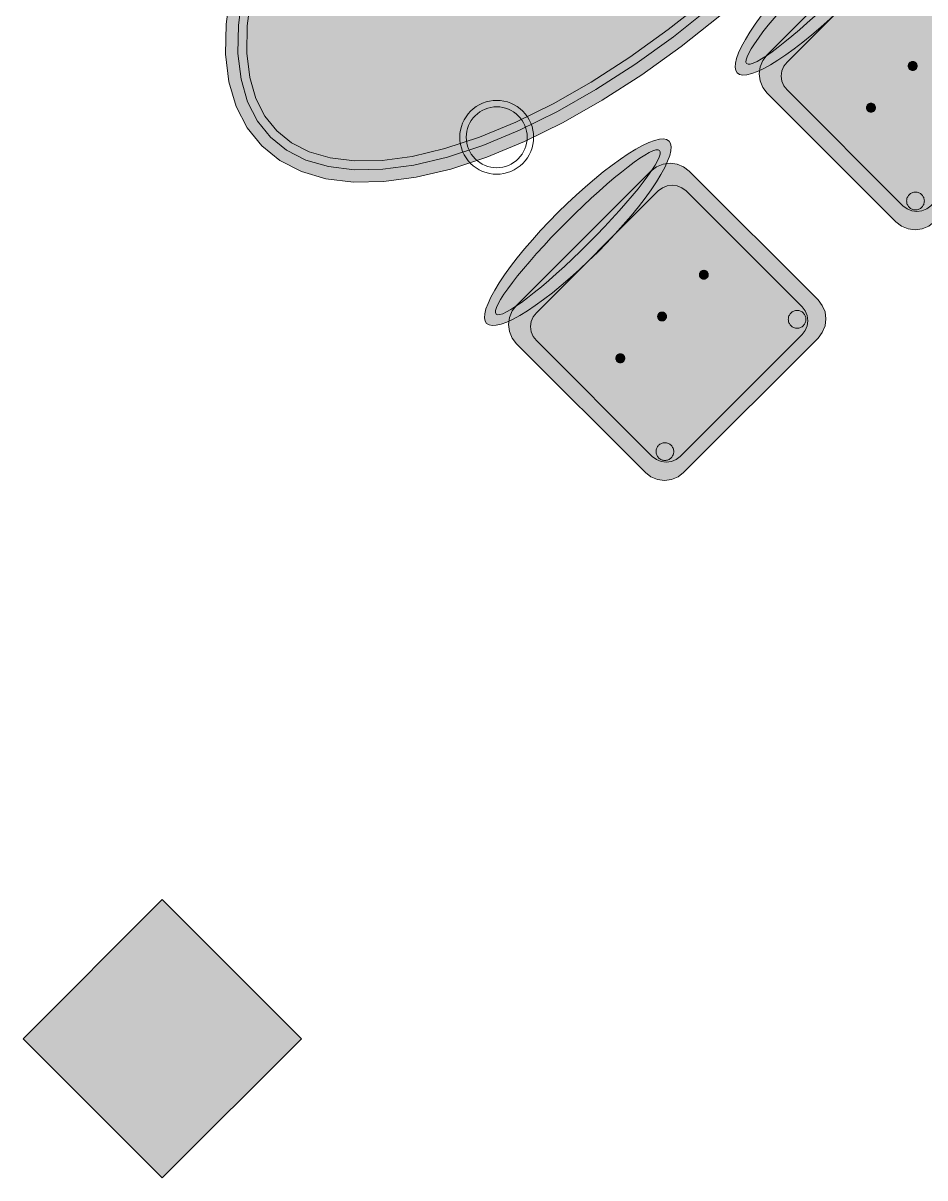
# Model space of a CAD drawing. Header units: metres. Extents: x 2172.2 to 2210.6, y 415.3 to 458.1.
# Drawn here: x 2197.554 to 2199.385, y 432.433 to 434.78 of the extents above; entities that cross this region are included whole.
import ezdxf

# ---------------------------------------------------------------- set-up
doc = ezdxf.new("R2010")
doc.units = ezdxf.units.M
for name, color, linetype, lineweight in [('NC_N1_CHAIRS', 7, 'CONTINUOUS', 13), ('NC_N1_COLUMNS', 8, 'CONTINUOUS', 25), ('NC_N1_TABLES', 7, 'CONTINUOUS', 13), ('NC_N1_WALLS', 7, 'CONTINUOUS', 25)]:
    doc.layers.add(name, color=color, linetype=linetype, lineweight=lineweight)

# ---------------------------------------------------------------- blocks, each defined once
blk = doc.blocks.new('NC_N1_ARCHITECTURE')
at = {"layer": 'NC_N1_COLUMNS', "true_color": 0xe6e9ea}
blk.add_hatch(color=256, dxfattribs=at).paths.add_polyline_path([(8.11926, -1.283904), (7.83642, -1.566743), (7.553612, -1.283869), (7.83642, -1.001064)])
at = {"layer": 'NC_N1_COLUMNS', "linetype": 'CONTINUOUS', "lineweight": -2}
blk.add_lwpolyline([(8.11926, -1.283904), (7.83642, -1.566743), (7.553612, -1.283869), (7.83642, -1.001064)], close=True, dxfattribs=at)
blk = doc.blocks.new('NC_N1_TABLE_SIX')
at = {"true_color": 0xf6f5ef}
h = blk.add_hatch(color=256, dxfattribs=at)
h.dxf.hatch_style = 1
h.paths.add_polyline_path([(1.05, 0), (1.0449, 0.047), (1.0298, 0.0936), (1.0048, 0.1393), (0.9701, 0.1837), (0.926, 0.2263), (0.873, 0.2667), (0.8117, 0.3045), (0.7425, 0.3394), (0.6661, 0.371), (0.5833, 0.3991), (0.495, 0.4233), (0.4018, 0.4435), (0.3048, 0.4593), (0.2048, 0.4708), (0.1029, 0.4777), (0, 0.48), (-0.1029, 0.4777), (-0.2048, 0.4708), (-0.3048, 0.4593), (-0.4018, 0.4435), (-0.495, 0.4233), (-0.5833, 0.3991), (-0.6661, 0.371), (-0.7425, 0.3394), (-0.8117, 0.3045), (-0.873, 0.2667), (-0.926, 0.2263), (-0.9701, 0.1837), (-1.0048, 0.1393), (-1.0298, 0.0936), (-1.0449, 0.047), (-1.05, 0), (-1.0449, -0.047), (-1.0298, -0.0936), (-1.0048, -0.1393), (-0.9701, -0.1837), (-0.926, -0.2263), (-0.873, -0.2667), (-0.8117, -0.3045), (-0.7425, -0.3394), (-0.6661, -0.371), (-0.5833, -0.3991), (-0.495, -0.4233), (-0.4018, -0.4435), (-0.3048, -0.4593), (-0.2048, -0.4708), (-0.1029, -0.4777), (0, -0.48), (0.1029, -0.4777), (0.2048, -0.4708), (0.3048, -0.4593), (0.4018, -0.4435), (0.495, -0.4233), (0.5833, -0.3991), (0.6661, -0.371), (0.7425, -0.3394), (0.8117, -0.3045), (0.873, -0.2667), (0.926, -0.2263), (0.9701, -0.1837), (1.0048, -0.1393), (1.0298, -0.0936), (1.0449, -0.047)])
at = {"color": 0, "linetype": 'CONTINUOUS', "lineweight": -2, "true_color": 0x2d3540}
blk.add_lwpolyline([(1.05, 0), (1.0449, 0.047), (1.0298, 0.0936), (1.0048, 0.1393), (0.9701, 0.1837), (0.926, 0.2263), (0.873, 0.2667), (0.8117, 0.3045), (0.7425, 0.3394), (0.6661, 0.371), (0.5833, 0.3991), (0.495, 0.4233), (0.4018, 0.4435), (0.3048, 0.4593), (0.2048, 0.4708), (0.1029, 0.4777), (0, 0.48), (-0.1029, 0.4777), (-0.2048, 0.4708), (-0.3048, 0.4593), (-0.4018, 0.4435), (-0.495, 0.4233), (-0.5833, 0.3991), (-0.6661, 0.371), (-0.7425, 0.3394), (-0.8117, 0.3045), (-0.873, 0.2667), (-0.926, 0.2263), (-0.9701, 0.1837), (-1.0048, 0.1393), (-1.0298, 0.0936), (-1.0449, 0.047), (-1.05, 0), (-1.0449, -0.047), (-1.0298, -0.0936), (-1.0048, -0.1393), (-0.9701, -0.1837), (-0.926, -0.2263), (-0.873, -0.2667), (-0.8117, -0.3045), (-0.7425, -0.3394), (-0.6661, -0.371), (-0.5833, -0.3991), (-0.495, -0.4233), (-0.4018, -0.4435), (-0.3048, -0.4593), (-0.2048, -0.4708), (-0.1029, -0.4777), (0, -0.48), (0.1029, -0.4777), (0.2048, -0.4708), (0.3048, -0.4593), (0.4018, -0.4435), (0.495, -0.4233), (0.5833, -0.3991), (0.6661, -0.371), (0.7425, -0.3394), (0.8117, -0.3045), (0.873, -0.2667), (0.926, -0.2263), (0.9701, -0.1837), (1.0048, -0.1393), (1.0298, -0.0936), (1.0449, -0.047)], close=True, dxfattribs=at)
at = {"color": 0, "linetype": 'CONTINUOUS', "lineweight": -2, "true_color": 0xa38246}
for points in [[(1.0249, 0), (1.0204, -0.0418), (1.0068, -0.0837), (0.9838, -0.1255), (0.9515, -0.1669), (0.9097, -0.2073), (0.8589, -0.246), (0.7995, -0.2827), (0.732, -0.3167), (0.6573, -0.3476), (0.576, -0.3752), (0.489, -0.399), (0.3972, -0.4189), (0.3014, -0.4346), (0.2026, -0.4459), (0.1018, -0.4527), (0, -0.455), (-0.1018, -0.4527), (-0.2026, -0.4459), (-0.3014, -0.4346), (-0.3972, -0.4189), (-0.489, -0.399), (-0.576, -0.3752), (-0.6573, -0.3476), (-0.732, -0.3167), (-0.7995, -0.2827), (-0.8589, -0.246), (-0.9097, -0.2073), (-0.9515, -0.1669), (-0.9838, -0.1255), (-1.0068, -0.0837), (-1.0204, -0.0418), (-1.0249, 0), (-1.0204, 0.0418), (-1.0068, 0.0837), (-0.9838, 0.1255), (-0.9515, 0.1669), (-0.9097, 0.2073), (-0.8589, 0.246), (-0.7995, 0.2827), (-0.732, 0.3167), (-0.6573, 0.3476), (-0.576, 0.3752), (-0.489, 0.399), (-0.3972, 0.4189), (-0.3014, 0.4346), (-0.2026, 0.4459), (-0.1018, 0.4527), (0, 0.455), (0.1018, 0.4527), (0.2026, 0.4459), (0.3014, 0.4346), (0.3972, 0.4189), (0.489, 0.399), (0.576, 0.3752), (0.6573, 0.3476), (0.732, 0.3167), (0.7995, 0.2827), (0.8589, 0.246), (0.9097, 0.2073), (0.9515, 0.1669), (0.9838, 0.1255), (1.0068, 0.0837), (1.0204, 0.0418)], [(1.0068, 0), (1.0027, -0.038), (0.9902, -0.0765), (0.9688, -0.1156), (0.938, -0.1548), (0.8979, -0.1936), (0.8487, -0.2312), (0.7907, -0.2669), (0.7245, -0.3003), (0.651, -0.3308), (0.5708, -0.358), (0.4847, -0.3815), (0.3938, -0.4012), (0.2989, -0.4167), (0.2009, -0.4279), (0.101, -0.4347), (0, -0.437), (-0.101, -0.4347), (-0.2009, -0.4279), (-0.2989, -0.4167), (-0.3938, -0.4012), (-0.4847, -0.3815), (-0.5708, -0.358), (-0.651, -0.3308), (-0.7245, -0.3003), (-0.7907, -0.2669), (-0.8487, -0.2312), (-0.8979, -0.1936), (-0.938, -0.1548), (-0.9688, -0.1156), (-0.9902, -0.0765), (-1.0027, -0.038), (-1.0068, 0), (-1.0027, 0.038), (-0.9902, 0.0765), (-0.9688, 0.1156), (-0.938, 0.1548), (-0.8979, 0.1936), (-0.8487, 0.2312), (-0.7907, 0.2669), (-0.7245, 0.3003), (-0.651, 0.3308), (-0.5708, 0.358), (-0.4847, 0.3815), (-0.3938, 0.4012), (-0.2989, 0.4167), (-0.2009, 0.4279), (-0.101, 0.4347), (0, 0.437), (0.101, 0.4347), (0.2009, 0.4279), (0.2989, 0.4167), (0.3938, 0.4012), (0.4847, 0.3815), (0.5708, 0.358), (0.651, 0.3308), (0.7245, 0.3003), (0.7907, 0.2669), (0.8487, 0.2312), (0.8979, 0.1936), (0.938, 0.1548), (0.9688, 0.1156), (0.9902, 0.0765), (1.0027, 0.038)], [(-0.638, 0.325), (-0.6383, 0.3189), (-0.6392, 0.3129), (-0.6407, 0.307), (-0.6427, 0.3013), (-0.6453, 0.2958), (-0.6484, 0.2906), (-0.6521, 0.2857), (-0.6562, 0.2812), (-0.6607, 0.2771), (-0.6656, 0.2734), (-0.6708, 0.2703), (-0.6763, 0.2677), (-0.682, 0.2657), (-0.6879, 0.2642), (-0.6939, 0.2633), (-0.7, 0.263), (-0.7061, 0.2633), (-0.7121, 0.2642), (-0.718, 0.2657), (-0.7237, 0.2677), (-0.7292, 0.2703), (-0.7344, 0.2734), (-0.7393, 0.2771), (-0.7438, 0.2812), (-0.7479, 0.2857), (-0.7516, 0.2906), (-0.7547, 0.2958), (-0.7573, 0.3013), (-0.7593, 0.307), (-0.7608, 0.3129), (-0.7617, 0.3189), (-0.762, 0.325), (-0.7617, 0.3311), (-0.7608, 0.3371), (-0.7593, 0.343), (-0.7573, 0.3487), (-0.7547, 0.3542), (-0.7516, 0.3594), (-0.7479, 0.3643), (-0.7438, 0.3688), (-0.7393, 0.3729), (-0.7344, 0.3766), (-0.7292, 0.3797), (-0.7237, 0.3823), (-0.718, 0.3843), (-0.7121, 0.3858), (-0.7061, 0.3867), (-0.7, 0.387), (-0.6939, 0.3867), (-0.6879, 0.3858), (-0.682, 0.3843), (-0.6763, 0.3823), (-0.6708, 0.3797), (-0.6656, 0.3766), (-0.6607, 0.3729), (-0.6562, 0.3688), (-0.6521, 0.3643), (-0.6484, 0.3594), (-0.6453, 0.3542), (-0.6427, 0.3487), (-0.6407, 0.343), (-0.6392, 0.3371), (-0.6383, 0.3311)], [(0.062, 0.325), (0.0617, 0.3189), (0.0608, 0.3129), (0.0593, 0.307), (0.0573, 0.3013), (0.0547, 0.2958), (0.0516, 0.2906), (0.0479, 0.2857), (0.0438, 0.2812), (0.0393, 0.2771), (0.0344, 0.2734), (0.0292, 0.2703), (0.0237, 0.2677), (0.018, 0.2657), (0.0121, 0.2642), (0.0061, 0.2633), (0, 0.263), (-0.0061, 0.2633), (-0.0121, 0.2642), (-0.018, 0.2657), (-0.0237, 0.2677), (-0.0292, 0.2703), (-0.0344, 0.2734), (-0.0393, 0.2771), (-0.0438, 0.2812), (-0.0479, 0.2857), (-0.0516, 0.2906), (-0.0547, 0.2958), (-0.0573, 0.3013), (-0.0593, 0.307), (-0.0608, 0.3129), (-0.0617, 0.3189), (-0.062, 0.325), (-0.0617, 0.3311), (-0.0608, 0.3371), (-0.0593, 0.343), (-0.0573, 0.3487), (-0.0547, 0.3542), (-0.0516, 0.3594), (-0.0479, 0.3643), (-0.0438, 0.3688), (-0.0393, 0.3729), (-0.0344, 0.3766), (-0.0292, 0.3797), (-0.0237, 0.3823), (-0.018, 0.3843), (-0.0121, 0.3858), (-0.0061, 0.3867), (0, 0.387), (0.0061, 0.3867), (0.0121, 0.3858), (0.018, 0.3843), (0.0237, 0.3823), (0.0292, 0.3797), (0.0344, 0.3766), (0.0393, 0.3729), (0.0438, 0.3688), (0.0479, 0.3643), (0.0516, 0.3594), (0.0547, 0.3542), (0.0573, 0.3487), (0.0593, 0.343), (0.0608, 0.3371), (0.0617, 0.3311)], [(0.762, 0.325), (0.7617, 0.3189), (0.7608, 0.3129), (0.7593, 0.307), (0.7573, 0.3013), (0.7547, 0.2958), (0.7516, 0.2906), (0.7479, 0.2857), (0.7438, 0.2812), (0.7393, 0.2771), (0.7344, 0.2734), (0.7292, 0.2703), (0.7237, 0.2677), (0.718, 0.2657), (0.7121, 0.2642), (0.7061, 0.2633), (0.7, 0.263), (0.6939, 0.2633), (0.6879, 0.2642), (0.682, 0.2657), (0.6763, 0.2677), (0.6708, 0.2703), (0.6656, 0.2734), (0.6607, 0.2771), (0.6562, 0.2812), (0.6521, 0.2857), (0.6484, 0.2906), (0.6453, 0.2958), (0.6427, 0.3013), (0.6407, 0.307), (0.6392, 0.3129), (0.6383, 0.3189), (0.638, 0.325), (0.6383, 0.3311), (0.6392, 0.3371), (0.6407, 0.343), (0.6427, 0.3487), (0.6453, 0.3542), (0.6484, 0.3594), (0.6521, 0.3643), (0.6562, 0.3688), (0.6607, 0.3729), (0.6656, 0.3766), (0.6708, 0.3797), (0.6763, 0.3823), (0.682, 0.3843), (0.6879, 0.3858), (0.6939, 0.3867), (0.7, 0.387), (0.7061, 0.3867), (0.7121, 0.3858), (0.718, 0.3843), (0.7237, 0.3823), (0.7292, 0.3797), (0.7344, 0.3766), (0.7393, 0.3729), (0.7438, 0.3688), (0.7479, 0.3643), (0.7516, 0.3594), (0.7547, 0.3542), (0.7573, 0.3487), (0.7593, 0.343), (0.7608, 0.3371), (0.7617, 0.3311)], [(0.085, 0), (0.0846, 0.0054), (0.0834, 0.0107), (0.0813, 0.016), (0.0785, 0.021), (0.075, 0.0259), (0.0707, 0.0306), (0.0657, 0.0349), (0.0601, 0.0389), (0.0539, 0.0425), (0.0472, 0.0457), (0.0401, 0.0485), (0.0325, 0.0508), (0.0247, 0.0526), (0.0166, 0.0539), (0.0083, 0.0547), (0, 0.055), (-0.0083, 0.0547), (-0.0166, 0.0539), (-0.0247, 0.0526), (-0.0325, 0.0508), (-0.0401, 0.0485), (-0.0472, 0.0457), (-0.0539, 0.0425), (-0.0601, 0.0389), (-0.0657, 0.0349), (-0.0707, 0.0306), (-0.075, 0.0259), (-0.0785, 0.021), (-0.0813, 0.016), (-0.0834, 0.0107), (-0.0846, 0.0054), (-0.085, 0), (-0.0846, -0.0054), (-0.0834, -0.0107), (-0.0813, -0.016), (-0.0785, -0.021), (-0.075, -0.0259), (-0.0707, -0.0306), (-0.0657, -0.0349), (-0.0601, -0.0389), (-0.0539, -0.0425), (-0.0472, -0.0457), (-0.0401, -0.0485), (-0.0325, -0.0508), (-0.0247, -0.0526), (-0.0166, -0.0539), (-0.0083, -0.0547), (0, -0.055), (0.0083, -0.0547), (0.0166, -0.0539), (0.0247, -0.0526), (0.0325, -0.0508), (0.0401, -0.0485), (0.0472, -0.0457), (0.0539, -0.0425), (0.0601, -0.0389), (0.0657, -0.0349), (0.0707, -0.0306), (0.075, -0.0259), (0.0785, -0.021), (0.0813, -0.016), (0.0834, -0.0107), (0.0846, -0.0054)], [(-0.638, -0.325), (-0.6383, -0.3311), (-0.6392, -0.3371), (-0.6407, -0.343), (-0.6427, -0.3487), (-0.6453, -0.3542), (-0.6484, -0.3594), (-0.6521, -0.3643), (-0.6562, -0.3688), (-0.6607, -0.3729), (-0.6656, -0.3766), (-0.6708, -0.3797), (-0.6763, -0.3823), (-0.682, -0.3843), (-0.6879, -0.3858), (-0.6939, -0.3867), (-0.7, -0.387), (-0.7061, -0.3867), (-0.7121, -0.3858), (-0.718, -0.3843), (-0.7237, -0.3823), (-0.7292, -0.3797), (-0.7344, -0.3766), (-0.7393, -0.3729), (-0.7438, -0.3688), (-0.7479, -0.3643), (-0.7516, -0.3594), (-0.7547, -0.3542), (-0.7573, -0.3487), (-0.7593, -0.343), (-0.7608, -0.3371), (-0.7617, -0.3311), (-0.762, -0.325), (-0.7617, -0.3189), (-0.7608, -0.3129), (-0.7593, -0.307), (-0.7573, -0.3013), (-0.7547, -0.2958), (-0.7516, -0.2906), (-0.7479, -0.2857), (-0.7438, -0.2812), (-0.7393, -0.2771), (-0.7344, -0.2734), (-0.7292, -0.2703), (-0.7237, -0.2677), (-0.718, -0.2657), (-0.7121, -0.2642), (-0.7061, -0.2633), (-0.7, -0.263), (-0.6939, -0.2633), (-0.6879, -0.2642), (-0.682, -0.2657), (-0.6763, -0.2677), (-0.6708, -0.2703), (-0.6656, -0.2734), (-0.6607, -0.2771), (-0.6562, -0.2812), (-0.6521, -0.2857), (-0.6484, -0.2906), (-0.6453, -0.2958), (-0.6427, -0.3013), (-0.6407, -0.307), (-0.6392, -0.3129), (-0.6383, -0.3189)], [(0.062, -0.325), (0.0617, -0.3311), (0.0608, -0.3371), (0.0593, -0.343), (0.0573, -0.3487), (0.0547, -0.3542), (0.0516, -0.3594), (0.0479, -0.3643), (0.0438, -0.3688), (0.0393, -0.3729), (0.0344, -0.3766), (0.0292, -0.3797), (0.0237, -0.3823), (0.018, -0.3843), (0.0121, -0.3858), (0.0061, -0.3867), (0, -0.387), (-0.0061, -0.3867), (-0.0121, -0.3858), (-0.018, -0.3843), (-0.0237, -0.3823), (-0.0292, -0.3797), (-0.0344, -0.3766), (-0.0393, -0.3729), (-0.0438, -0.3688), (-0.0479, -0.3643), (-0.0516, -0.3594), (-0.0547, -0.3542), (-0.0573, -0.3487), (-0.0593, -0.343), (-0.0608, -0.3371), (-0.0617, -0.3311), (-0.062, -0.325), (-0.0617, -0.3189), (-0.0608, -0.3129), (-0.0593, -0.307), (-0.0573, -0.3013), (-0.0547, -0.2958), (-0.0516, -0.2906), (-0.0479, -0.2857), (-0.0438, -0.2812), (-0.0393, -0.2771), (-0.0344, -0.2734), (-0.0292, -0.2703), (-0.0237, -0.2677), (-0.018, -0.2657), (-0.0121, -0.2642), (-0.0061, -0.2633), (0, -0.263), (0.0061, -0.2633), (0.0121, -0.2642), (0.018, -0.2657), (0.0237, -0.2677), (0.0292, -0.2703), (0.0344, -0.2734), (0.0393, -0.2771), (0.0438, -0.2812), (0.0479, -0.2857), (0.0516, -0.2906), (0.0547, -0.2958), (0.0573, -0.3013), (0.0593, -0.307), (0.0608, -0.3129), (0.0617, -0.3189)], [(0.762, -0.325), (0.7617, -0.3311), (0.7608, -0.3371), (0.7593, -0.343), (0.7573, -0.3487), (0.7547, -0.3542), (0.7516, -0.3594), (0.7479, -0.3643), (0.7438, -0.3688), (0.7393, -0.3729), (0.7344, -0.3766), (0.7292, -0.3797), (0.7237, -0.3823), (0.718, -0.3843), (0.7121, -0.3858), (0.7061, -0.3867), (0.7, -0.387), (0.6939, -0.3867), (0.6879, -0.3858), (0.682, -0.3843), (0.6763, -0.3823), (0.6708, -0.3797), (0.6656, -0.3766), (0.6607, -0.3729), (0.6562, -0.3688), (0.6521, -0.3643), (0.6484, -0.3594), (0.6453, -0.3542), (0.6427, -0.3487), (0.6407, -0.343), (0.6392, -0.3371), (0.6383, -0.3311), (0.638, -0.325), (0.6383, -0.3189), (0.6392, -0.3129), (0.6407, -0.307), (0.6427, -0.3013), (0.6453, -0.2958), (0.6484, -0.2906), (0.6521, -0.2857), (0.6562, -0.2812), (0.6607, -0.2771), (0.6656, -0.2734), (0.6708, -0.2703), (0.6763, -0.2677), (0.682, -0.2657), (0.6879, -0.2642), (0.6939, -0.2633), (0.7, -0.263), (0.7061, -0.2633), (0.7121, -0.2642), (0.718, -0.2657), (0.7237, -0.2677), (0.7292, -0.2703), (0.7344, -0.2734), (0.7393, -0.2771), (0.7438, -0.2812), (0.7479, -0.2857), (0.7516, -0.2906), (0.7547, -0.2958), (0.7573, -0.3013), (0.7593, -0.307), (0.7608, -0.3129), (0.7617, -0.3189)]]:
    blk.add_lwpolyline(points, close=True, dxfattribs=at)
at = {"color": 0, "linetype": 'CONTINUOUS', "lineweight": -2, "true_color": 0x89939a}
for points in [[(-0.625, 0.325), (-0.6254, 0.3176), (-0.6264, 0.3104), (-0.6282, 0.3032), (-0.6307, 0.2963), (-0.6339, 0.2896), (-0.6376, 0.2833), (-0.642, 0.2774), (-0.647, 0.272), (-0.6524, 0.267), (-0.6583, 0.2626), (-0.6646, 0.2589), (-0.6713, 0.2557), (-0.6782, 0.2532), (-0.6854, 0.2514), (-0.6926, 0.2504), (-0.7, 0.25), (-0.7074, 0.2504), (-0.7146, 0.2514), (-0.7218, 0.2532), (-0.7287, 0.2557), (-0.7354, 0.2589), (-0.7417, 0.2626), (-0.7476, 0.267), (-0.753, 0.272), (-0.758, 0.2774), (-0.7624, 0.2833), (-0.7661, 0.2896), (-0.7693, 0.2963), (-0.7718, 0.3032), (-0.7736, 0.3104), (-0.7746, 0.3176), (-0.775, 0.325), (-0.7746, 0.3324), (-0.7736, 0.3396), (-0.7718, 0.3468), (-0.7693, 0.3537), (-0.7661, 0.3604), (-0.7624, 0.3667), (-0.758, 0.3726), (-0.753, 0.378), (-0.7476, 0.383), (-0.7417, 0.3874), (-0.7354, 0.3911), (-0.7287, 0.3943), (-0.7218, 0.3968), (-0.7146, 0.3986), (-0.7074, 0.3996), (-0.7, 0.4), (-0.6926, 0.3996), (-0.6854, 0.3986), (-0.6782, 0.3968), (-0.6713, 0.3943), (-0.6646, 0.3911), (-0.6583, 0.3874), (-0.6524, 0.383), (-0.647, 0.378), (-0.642, 0.3726), (-0.6376, 0.3667), (-0.6339, 0.3604), (-0.6307, 0.3537), (-0.6282, 0.3468), (-0.6264, 0.3396), (-0.6254, 0.3324)], [(0.075, 0.325), (0.0746, 0.3176), (0.0736, 0.3104), (0.0718, 0.3032), (0.0693, 0.2963), (0.0661, 0.2896), (0.0624, 0.2833), (0.058, 0.2774), (0.053, 0.272), (0.0476, 0.267), (0.0417, 0.2626), (0.0354, 0.2589), (0.0287, 0.2557), (0.0218, 0.2532), (0.0146, 0.2514), (0.0074, 0.2504), (0, 0.25), (-0.0074, 0.2504), (-0.0146, 0.2514), (-0.0218, 0.2532), (-0.0287, 0.2557), (-0.0354, 0.2589), (-0.0417, 0.2626), (-0.0476, 0.267), (-0.053, 0.272), (-0.058, 0.2774), (-0.0624, 0.2833), (-0.0661, 0.2896), (-0.0693, 0.2963), (-0.0718, 0.3032), (-0.0736, 0.3104), (-0.0746, 0.3176), (-0.075, 0.325), (-0.0746, 0.3324), (-0.0736, 0.3396), (-0.0718, 0.3468), (-0.0693, 0.3537), (-0.0661, 0.3604), (-0.0624, 0.3667), (-0.058, 0.3726), (-0.053, 0.378), (-0.0476, 0.383), (-0.0417, 0.3874), (-0.0354, 0.3911), (-0.0287, 0.3943), (-0.0218, 0.3968), (-0.0146, 0.3986), (-0.0074, 0.3996), (0, 0.4), (0.0074, 0.3996), (0.0146, 0.3986), (0.0218, 0.3968), (0.0287, 0.3943), (0.0354, 0.3911), (0.0417, 0.3874), (0.0476, 0.383), (0.053, 0.378), (0.058, 0.3726), (0.0624, 0.3667), (0.0661, 0.3604), (0.0693, 0.3537), (0.0718, 0.3468), (0.0736, 0.3396), (0.0746, 0.3324)], [(0.775, 0.325), (0.7746, 0.3176), (0.7736, 0.3104), (0.7718, 0.3032), (0.7693, 0.2963), (0.7661, 0.2896), (0.7624, 0.2833), (0.758, 0.2774), (0.753, 0.272), (0.7476, 0.267), (0.7417, 0.2626), (0.7354, 0.2589), (0.7287, 0.2557), (0.7218, 0.2532), (0.7146, 0.2514), (0.7074, 0.2504), (0.7, 0.25), (0.6926, 0.2504), (0.6854, 0.2514), (0.6782, 0.2532), (0.6713, 0.2557), (0.6646, 0.2589), (0.6583, 0.2626), (0.6524, 0.267), (0.647, 0.272), (0.642, 0.2774), (0.6376, 0.2833), (0.6339, 0.2896), (0.6307, 0.2963), (0.6282, 0.3032), (0.6264, 0.3104), (0.6254, 0.3176), (0.625, 0.325), (0.6254, 0.3324), (0.6264, 0.3396), (0.6282, 0.3468), (0.6307, 0.3537), (0.6339, 0.3604), (0.6376, 0.3667), (0.642, 0.3726), (0.647, 0.378), (0.6524, 0.383), (0.6583, 0.3874), (0.6646, 0.3911), (0.6713, 0.3943), (0.6782, 0.3968), (0.6854, 0.3986), (0.6926, 0.3996), (0.7, 0.4), (0.7074, 0.3996), (0.7146, 0.3986), (0.7218, 0.3968), (0.7287, 0.3943), (0.7354, 0.3911), (0.7417, 0.3874), (0.7476, 0.383), (0.753, 0.378), (0.758, 0.3726), (0.7624, 0.3667), (0.7661, 0.3604), (0.7693, 0.3537), (0.7718, 0.3468), (0.7736, 0.3396), (0.7746, 0.3324)], [(-0.625, -0.325), (-0.6254, -0.3324), (-0.6264, -0.3396), (-0.6282, -0.3468), (-0.6307, -0.3537), (-0.6339, -0.3604), (-0.6376, -0.3667), (-0.642, -0.3726), (-0.647, -0.378), (-0.6524, -0.383), (-0.6583, -0.3874), (-0.6646, -0.3911), (-0.6713, -0.3943), (-0.6782, -0.3968), (-0.6854, -0.3986), (-0.6926, -0.3996), (-0.7, -0.4), (-0.7074, -0.3996), (-0.7146, -0.3986), (-0.7218, -0.3968), (-0.7287, -0.3943), (-0.7354, -0.3911), (-0.7417, -0.3874), (-0.7476, -0.383), (-0.753, -0.378), (-0.758, -0.3726), (-0.7624, -0.3667), (-0.7661, -0.3604), (-0.7693, -0.3537), (-0.7718, -0.3468), (-0.7736, -0.3396), (-0.7746, -0.3324), (-0.775, -0.325), (-0.7746, -0.3176), (-0.7736, -0.3104), (-0.7718, -0.3032), (-0.7693, -0.2963), (-0.7661, -0.2896), (-0.7624, -0.2833), (-0.758, -0.2774), (-0.753, -0.272), (-0.7476, -0.267), (-0.7417, -0.2626), (-0.7354, -0.2589), (-0.7287, -0.2557), (-0.7218, -0.2532), (-0.7146, -0.2514), (-0.7074, -0.2504), (-0.7, -0.25), (-0.6926, -0.2504), (-0.6854, -0.2514), (-0.6782, -0.2532), (-0.6713, -0.2557), (-0.6646, -0.2589), (-0.6583, -0.2626), (-0.6524, -0.267), (-0.647, -0.272), (-0.642, -0.2774), (-0.6376, -0.2833), (-0.6339, -0.2896), (-0.6307, -0.2963), (-0.6282, -0.3032), (-0.6264, -0.3104), (-0.6254, -0.3176)], [(0.075, -0.325), (0.0746, -0.3324), (0.0736, -0.3396), (0.0718, -0.3468), (0.0693, -0.3537), (0.0661, -0.3604), (0.0624, -0.3667), (0.058, -0.3726), (0.053, -0.378), (0.0476, -0.383), (0.0417, -0.3874), (0.0354, -0.3911), (0.0287, -0.3943), (0.0218, -0.3968), (0.0146, -0.3986), (0.0074, -0.3996), (0, -0.4), (-0.0074, -0.3996), (-0.0146, -0.3986), (-0.0218, -0.3968), (-0.0287, -0.3943), (-0.0354, -0.3911), (-0.0417, -0.3874), (-0.0476, -0.383), (-0.053, -0.378), (-0.058, -0.3726), (-0.0624, -0.3667), (-0.0661, -0.3604), (-0.0693, -0.3537), (-0.0718, -0.3468), (-0.0736, -0.3396), (-0.0746, -0.3324), (-0.075, -0.325), (-0.0746, -0.3176), (-0.0736, -0.3104), (-0.0718, -0.3032), (-0.0693, -0.2963), (-0.0661, -0.2896), (-0.0624, -0.2833), (-0.058, -0.2774), (-0.053, -0.272), (-0.0476, -0.267), (-0.0417, -0.2626), (-0.0354, -0.2589), (-0.0287, -0.2557), (-0.0218, -0.2532), (-0.0146, -0.2514), (-0.0074, -0.2504), (0, -0.25), (0.0074, -0.2504), (0.0146, -0.2514), (0.0218, -0.2532), (0.0287, -0.2557), (0.0354, -0.2589), (0.0417, -0.2626), (0.0476, -0.267), (0.053, -0.272), (0.058, -0.2774), (0.0624, -0.2833), (0.0661, -0.2896), (0.0693, -0.2963), (0.0718, -0.3032), (0.0736, -0.3104), (0.0746, -0.3176)], [(0.775, -0.325), (0.7746, -0.3324), (0.7736, -0.3396), (0.7718, -0.3468), (0.7693, -0.3537), (0.7661, -0.3604), (0.7624, -0.3667), (0.758, -0.3726), (0.753, -0.378), (0.7476, -0.383), (0.7417, -0.3874), (0.7354, -0.3911), (0.7287, -0.3943), (0.7218, -0.3968), (0.7146, -0.3986), (0.7074, -0.3996), (0.7, -0.4), (0.6926, -0.3996), (0.6854, -0.3986), (0.6782, -0.3968), (0.6713, -0.3943), (0.6646, -0.3911), (0.6583, -0.3874), (0.6524, -0.383), (0.647, -0.378), (0.642, -0.3726), (0.6376, -0.3667), (0.6339, -0.3604), (0.6307, -0.3537), (0.6282, -0.3468), (0.6264, -0.3396), (0.6254, -0.3324), (0.625, -0.325), (0.6254, -0.3176), (0.6264, -0.3104), (0.6282, -0.3032), (0.6307, -0.2963), (0.6339, -0.2896), (0.6376, -0.2833), (0.642, -0.2774), (0.647, -0.272), (0.6524, -0.267), (0.6583, -0.2626), (0.6646, -0.2589), (0.6713, -0.2557), (0.6782, -0.2532), (0.6854, -0.2514), (0.6926, -0.2504), (0.7, -0.25), (0.7074, -0.2504), (0.7146, -0.2514), (0.7218, -0.2532), (0.7287, -0.2557), (0.7354, -0.2589), (0.7417, -0.2626), (0.7476, -0.267), (0.753, -0.272), (0.758, -0.2774), (0.7624, -0.2833), (0.7661, -0.2896), (0.7693, -0.2963), (0.7718, -0.3032), (0.7736, -0.3104), (0.7746, -0.3176)]]:
    blk.add_lwpolyline(points, close=True, dxfattribs=at)
blk = doc.blocks.new('NC_N1_CHAIR_IVORY')
at = {"true_color": 0xf6f5ef}
h = blk.add_hatch(color=256, dxfattribs=at)
h.dxf.hatch_style = 1
h.paths.add_polyline_path([(0.262, 0.222), (0.2607, 0.2276), (0.257, 0.2331), (0.2507, 0.2385), (0.2421, 0.2438), (0.2311, 0.2489), (0.2178, 0.2537), (0.2025, 0.2582), (0.1853, 0.2623), (0.1662, 0.2661), (0.1456, 0.2694), (0.1235, 0.2723), (0.1003, 0.2747), (0.0761, 0.2765), (0.0511, 0.2779), (0.0257, 0.2787), (0, 0.279), (-0.0257, 0.2787), (-0.0511, 0.2779), (-0.0761, 0.2765), (-0.1003, 0.2747), (-0.1235, 0.2723), (-0.1456, 0.2694), (-0.1662, 0.2661), (-0.1853, 0.2623), (-0.2025, 0.2582), (-0.2178, 0.2537), (-0.2311, 0.2489), (-0.2421, 0.2438), (-0.2507, 0.2385), (-0.257, 0.2331), (-0.2607, 0.2276), (-0.262, 0.222), (-0.2607, 0.2164), (-0.257, 0.2109), (-0.2507, 0.2055), (-0.2421, 0.2002), (-0.2311, 0.1951), (-0.2178, 0.1903), (-0.2025, 0.1858), (-0.1853, 0.1817), (-0.1662, 0.1779), (-0.1456, 0.1746), (-0.1235, 0.1717), (-0.1003, 0.1693), (-0.0761, 0.1675), (-0.0511, 0.1661), (-0.0257, 0.1653), (0, 0.165), (0.0257, 0.1653), (0.0511, 0.1661), (0.0761, 0.1675), (0.1003, 0.1693), (0.1235, 0.1717), (0.1456, 0.1746), (0.1662, 0.1779), (0.1853, 0.1817), (0.2025, 0.1858), (0.2178, 0.1903), (0.2311, 0.1951), (0.2421, 0.2002), (0.2507, 0.2055), (0.257, 0.2109), (0.2607, 0.2164)])
at = {"true_color": 0xdbe4e9}
h = blk.add_hatch(color=256, dxfattribs=at)
h.dxf.hatch_style = 1
h.paths.add_polyline_path([(0.193, -0.275), (-0.193, -0.275), (-0.2072, -0.2731), (-0.2205, -0.2676), (-0.2319, -0.2589), (-0.2406, -0.2475), (-0.2461, -0.2342), (-0.248, -0.22), (-0.248, 0.15), (-0.2461, 0.1642), (-0.2406, 0.1775), (-0.2319, 0.1889), (-0.2205, 0.1976), (-0.2072, 0.2031), (-0.193, 0.205), (0.193, 0.205), (0.2072, 0.2031), (0.2205, 0.1976), (0.2319, 0.1889), (0.2406, 0.1775), (0.2461, 0.1642), (0.248, 0.15), (0.248, -0.22), (0.2461, -0.2342), (0.2406, -0.2475), (0.2319, -0.2589), (0.2205, -0.2676), (0.2072, -0.2731)])
at = {"true_color": 0xa38246}
h = blk.add_hatch(color=256, dxfattribs=at)
h.dxf.hatch_style = 1
h.paths.add_polyline_path([(-0.111, -0.02), (-0.111, -0.0209), (-0.1112, -0.0218), (-0.1114, -0.0226), (-0.1117, -0.0234), (-0.1121, -0.0242), (-0.1125, -0.025), (-0.113, -0.0257), (-0.1136, -0.0264), (-0.1143, -0.027), (-0.115, -0.0275), (-0.1158, -0.0279), (-0.1166, -0.0283), (-0.1174, -0.0286), (-0.1182, -0.0288), (-0.1191, -0.029), (-0.12, -0.029), (-0.1209, -0.029), (-0.1218, -0.0288), (-0.1226, -0.0286), (-0.1234, -0.0283), (-0.1242, -0.0279), (-0.125, -0.0275), (-0.1257, -0.027), (-0.1264, -0.0264), (-0.127, -0.0257), (-0.1275, -0.025), (-0.1279, -0.0242), (-0.1283, -0.0234), (-0.1286, -0.0226), (-0.1288, -0.0218), (-0.129, -0.0209), (-0.129, -0.02), (-0.129, -0.0191), (-0.1288, -0.0182), (-0.1286, -0.0174), (-0.1283, -0.0166), (-0.1279, -0.0158), (-0.1275, -0.015), (-0.127, -0.0143), (-0.1264, -0.0136), (-0.1257, -0.013), (-0.125, -0.0125), (-0.1242, -0.0121), (-0.1234, -0.0117), (-0.1226, -0.0114), (-0.1218, -0.0112), (-0.1209, -0.011), (-0.12, -0.011), (-0.1191, -0.011), (-0.1182, -0.0112), (-0.1174, -0.0114), (-0.1166, -0.0117), (-0.1158, -0.0121), (-0.115, -0.0125), (-0.1143, -0.013), (-0.1136, -0.0136), (-0.113, -0.0143), (-0.1125, -0.015), (-0.1121, -0.0158), (-0.1117, -0.0166), (-0.1114, -0.0174), (-0.1112, -0.0182), (-0.111, -0.0191)])
h = blk.add_hatch(color=256, dxfattribs=at)
h.dxf.hatch_style = 1
h.paths.add_polyline_path([(0.009, -0.02), (0.009, -0.0209), (0.0088, -0.0218), (0.0086, -0.0226), (0.0083, -0.0234), (0.0079, -0.0242), (0.0075, -0.025), (0.007, -0.0257), (0.0064, -0.0264), (0.0057, -0.027), (0.005, -0.0275), (0.0042, -0.0279), (0.0034, -0.0283), (0.0026, -0.0286), (0.0018, -0.0288), (0.0009, -0.029), (0, -0.029), (-0.0009, -0.029), (-0.0018, -0.0288), (-0.0026, -0.0286), (-0.0034, -0.0283), (-0.0042, -0.0279), (-0.005, -0.0275), (-0.0057, -0.027), (-0.0064, -0.0264), (-0.007, -0.0257), (-0.0075, -0.025), (-0.0079, -0.0242), (-0.0083, -0.0234), (-0.0086, -0.0226), (-0.0088, -0.0218), (-0.009, -0.0209), (-0.009, -0.02), (-0.009, -0.0191), (-0.0088, -0.0182), (-0.0086, -0.0174), (-0.0083, -0.0166), (-0.0079, -0.0158), (-0.0075, -0.015), (-0.007, -0.0143), (-0.0064, -0.0136), (-0.0057, -0.013), (-0.005, -0.0125), (-0.0042, -0.0121), (-0.0034, -0.0117), (-0.0026, -0.0114), (-0.0018, -0.0112), (-0.0009, -0.011), (0, -0.011), (0.0009, -0.011), (0.0018, -0.0112), (0.0026, -0.0114), (0.0034, -0.0117), (0.0042, -0.0121), (0.005, -0.0125), (0.0057, -0.013), (0.0064, -0.0136), (0.007, -0.0143), (0.0075, -0.015), (0.0079, -0.0158), (0.0083, -0.0166), (0.0086, -0.0174), (0.0088, -0.0182), (0.009, -0.0191)])
h = blk.add_hatch(color=256, dxfattribs=at)
h.dxf.hatch_style = 1
h.paths.add_polyline_path([(0.129, -0.02), (0.129, -0.0209), (0.1288, -0.0218), (0.1286, -0.0226), (0.1283, -0.0234), (0.1279, -0.0242), (0.1275, -0.025), (0.127, -0.0257), (0.1264, -0.0264), (0.1257, -0.027), (0.125, -0.0275), (0.1242, -0.0279), (0.1234, -0.0283), (0.1226, -0.0286), (0.1218, -0.0288), (0.1209, -0.029), (0.12, -0.029), (0.1191, -0.029), (0.1182, -0.0288), (0.1174, -0.0286), (0.1166, -0.0283), (0.1158, -0.0279), (0.115, -0.0275), (0.1143, -0.027), (0.1136, -0.0264), (0.113, -0.0257), (0.1125, -0.025), (0.1121, -0.0242), (0.1117, -0.0234), (0.1114, -0.0226), (0.1112, -0.0218), (0.111, -0.0209), (0.111, -0.02), (0.111, -0.0191), (0.1112, -0.0182), (0.1114, -0.0174), (0.1117, -0.0166), (0.1121, -0.0158), (0.1125, -0.015), (0.113, -0.0143), (0.1136, -0.0136), (0.1143, -0.013), (0.115, -0.0125), (0.1158, -0.0121), (0.1166, -0.0117), (0.1174, -0.0114), (0.1182, -0.0112), (0.1191, -0.011), (0.12, -0.011), (0.1209, -0.011), (0.1218, -0.0112), (0.1226, -0.0114), (0.1234, -0.0117), (0.1242, -0.0121), (0.125, -0.0125), (0.1257, -0.013), (0.1264, -0.0136), (0.127, -0.0143), (0.1275, -0.015), (0.1279, -0.0158), (0.1283, -0.0166), (0.1286, -0.0174), (0.1288, -0.0182), (0.129, -0.0191)])
h = blk.add_hatch(color=256, dxfattribs=at)
h.dxf.hatch_style = 1
h.paths.add_polyline_path([(-0.172, -0.218), (-0.1721, -0.2198), (-0.1723, -0.2215), (-0.1728, -0.2232), (-0.1734, -0.2249), (-0.1741, -0.2265), (-0.175, -0.228), (-0.1761, -0.2294), (-0.1773, -0.2307), (-0.1786, -0.2319), (-0.18, -0.233), (-0.1815, -0.2339), (-0.1831, -0.2346), (-0.1848, -0.2352), (-0.1865, -0.2357), (-0.1882, -0.2359), (-0.19, -0.236), (-0.1918, -0.2359), (-0.1935, -0.2357), (-0.1952, -0.2352), (-0.1969, -0.2346), (-0.1985, -0.2339), (-0.2, -0.233), (-0.2014, -0.2319), (-0.2027, -0.2307), (-0.2039, -0.2294), (-0.205, -0.228), (-0.2059, -0.2265), (-0.2066, -0.2249), (-0.2072, -0.2232), (-0.2077, -0.2215), (-0.2079, -0.2198), (-0.208, -0.218), (-0.2079, -0.2162), (-0.2077, -0.2145), (-0.2072, -0.2128), (-0.2066, -0.2111), (-0.2059, -0.2095), (-0.205, -0.208), (-0.2039, -0.2066), (-0.2027, -0.2053), (-0.2014, -0.2041), (-0.2, -0.203), (-0.1985, -0.2021), (-0.1969, -0.2014), (-0.1952, -0.2008), (-0.1935, -0.2003), (-0.1918, -0.2001), (-0.19, -0.2), (-0.1882, -0.2001), (-0.1865, -0.2003), (-0.1848, -0.2008), (-0.1831, -0.2014), (-0.1815, -0.2021), (-0.18, -0.203), (-0.1786, -0.2041), (-0.1773, -0.2053), (-0.1761, -0.2066), (-0.175, -0.208), (-0.1741, -0.2095), (-0.1734, -0.2111), (-0.1728, -0.2128), (-0.1723, -0.2145), (-0.1721, -0.2162)])
h = blk.add_hatch(color=256, dxfattribs=at)
h.dxf.hatch_style = 1
h.paths.add_polyline_path([(0.208, -0.218), (0.2079, -0.2198), (0.2077, -0.2215), (0.2072, -0.2232), (0.2066, -0.2249), (0.2059, -0.2265), (0.205, -0.228), (0.2039, -0.2294), (0.2027, -0.2307), (0.2014, -0.2319), (0.2, -0.233), (0.1985, -0.2339), (0.1969, -0.2346), (0.1952, -0.2352), (0.1935, -0.2357), (0.1918, -0.2359), (0.19, -0.236), (0.1882, -0.2359), (0.1865, -0.2357), (0.1848, -0.2352), (0.1831, -0.2346), (0.1815, -0.2339), (0.18, -0.233), (0.1786, -0.2319), (0.1773, -0.2307), (0.1761, -0.2294), (0.175, -0.228), (0.1741, -0.2265), (0.1734, -0.2249), (0.1728, -0.2232), (0.1723, -0.2215), (0.1721, -0.2198), (0.172, -0.218), (0.1721, -0.2162), (0.1723, -0.2145), (0.1728, -0.2128), (0.1734, -0.2111), (0.1741, -0.2095), (0.175, -0.208), (0.1761, -0.2066), (0.1773, -0.2053), (0.1786, -0.2041), (0.18, -0.203), (0.1815, -0.2021), (0.1831, -0.2014), (0.1848, -0.2008), (0.1865, -0.2003), (0.1882, -0.2001), (0.19, -0.2), (0.1918, -0.2001), (0.1935, -0.2003), (0.1952, -0.2008), (0.1969, -0.2014), (0.1985, -0.2021), (0.2, -0.203), (0.2014, -0.2041), (0.2027, -0.2053), (0.2039, -0.2066), (0.205, -0.208), (0.2059, -0.2095), (0.2066, -0.2111), (0.2072, -0.2128), (0.2077, -0.2145), (0.2079, -0.2162)])
at = {"color": 0, "linetype": 'CONTINUOUS', "lineweight": -2, "true_color": 0x2d3540}
for points in [[(0.262, 0.222), (0.2607, 0.2276), (0.257, 0.2331), (0.2507, 0.2385), (0.2421, 0.2438), (0.2311, 0.2489), (0.2178, 0.2537), (0.2025, 0.2582), (0.1853, 0.2623), (0.1662, 0.2661), (0.1456, 0.2694), (0.1235, 0.2723), (0.1003, 0.2747), (0.0761, 0.2765), (0.0511, 0.2779), (0.0257, 0.2787), (0, 0.279), (-0.0257, 0.2787), (-0.0511, 0.2779), (-0.0761, 0.2765), (-0.1003, 0.2747), (-0.1235, 0.2723), (-0.1456, 0.2694), (-0.1662, 0.2661), (-0.1853, 0.2623), (-0.2025, 0.2582), (-0.2178, 0.2537), (-0.2311, 0.2489), (-0.2421, 0.2438), (-0.2507, 0.2385), (-0.257, 0.2331), (-0.2607, 0.2276), (-0.262, 0.222), (-0.2607, 0.2164), (-0.257, 0.2109), (-0.2507, 0.2055), (-0.2421, 0.2002), (-0.2311, 0.1951), (-0.2178, 0.1903), (-0.2025, 0.1858), (-0.1853, 0.1817), (-0.1662, 0.1779), (-0.1456, 0.1746), (-0.1235, 0.1717), (-0.1003, 0.1693), (-0.0761, 0.1675), (-0.0511, 0.1661), (-0.0257, 0.1653), (0, 0.165), (0.0257, 0.1653), (0.0511, 0.1661), (0.0761, 0.1675), (0.1003, 0.1693), (0.1235, 0.1717), (0.1456, 0.1746), (0.1662, 0.1779), (0.1853, 0.1817), (0.2025, 0.1858), (0.2178, 0.1903), (0.2311, 0.1951), (0.2421, 0.2002), (0.2507, 0.2055), (0.257, 0.2109), (0.2607, 0.2164)], [(0.193, -0.275), (-0.193, -0.275), (-0.2072, -0.2731), (-0.2205, -0.2676), (-0.2319, -0.2589), (-0.2406, -0.2475), (-0.2461, -0.2342), (-0.248, -0.22), (-0.248, 0.15), (-0.2461, 0.1642), (-0.2406, 0.1775), (-0.2319, 0.1889), (-0.2205, 0.1976), (-0.2072, 0.2031), (-0.193, 0.205), (0.193, 0.205), (0.2072, 0.2031), (0.2205, 0.1976), (0.2319, 0.1889), (0.2406, 0.1775), (0.2461, 0.1642), (0.248, 0.15), (0.248, -0.22), (0.2461, -0.2342), (0.2406, -0.2475), (0.2319, -0.2589), (0.2205, -0.2676), (0.2072, -0.2731)]]:
    blk.add_lwpolyline(points, close=True, dxfattribs=at)
at = {"color": 0, "linetype": 'CONTINUOUS', "lineweight": -2, "true_color": 0xa38246}
for points in [[(0.235, 0.222), (0.2339, 0.225), (0.2305, 0.228), (0.2249, 0.231), (0.2171, 0.2339), (0.2073, 0.2366), (0.1954, 0.2392), (0.1817, 0.2417), (0.1662, 0.2439), (0.1491, 0.246), (0.1306, 0.2478), (0.1108, 0.2493), (0.0899, 0.2506), (0.0682, 0.2517), (0.0458, 0.2524), (0.023, 0.2529), (0, 0.253), (-0.023, 0.2529), (-0.0458, 0.2524), (-0.0682, 0.2517), (-0.0899, 0.2506), (-0.1108, 0.2493), (-0.1306, 0.2478), (-0.1491, 0.246), (-0.1662, 0.2439), (-0.1817, 0.2417), (-0.1954, 0.2392), (-0.2073, 0.2366), (-0.2171, 0.2339), (-0.2249, 0.231), (-0.2305, 0.228), (-0.2339, 0.225), (-0.235, 0.222), (-0.2339, 0.219), (-0.2305, 0.216), (-0.2249, 0.213), (-0.2171, 0.2101), (-0.2073, 0.2074), (-0.1954, 0.2048), (-0.1817, 0.2023), (-0.1662, 0.2001), (-0.1491, 0.198), (-0.1306, 0.1962), (-0.1108, 0.1947), (-0.0899, 0.1934), (-0.0682, 0.1923), (-0.0458, 0.1916), (-0.023, 0.1911), (0, 0.191), (0.023, 0.1911), (0.0458, 0.1916), (0.0682, 0.1923), (0.0899, 0.1934), (0.1108, 0.1947), (0.1306, 0.1962), (0.1491, 0.198), (0.1662, 0.2001), (0.1817, 0.2023), (0.1954, 0.2048), (0.2073, 0.2074), (0.2171, 0.2101), (0.2249, 0.213), (0.2305, 0.216), (0.2339, 0.219)], [(0.175, -0.247), (-0.175, -0.247), (-0.1854, -0.2456), (-0.195, -0.2416), (-0.2033, -0.2353), (-0.2096, -0.227), (-0.2136, -0.2174), (-0.215, -0.207), (-0.215, 0.126), (-0.2136, 0.1364), (-0.2096, 0.146), (-0.2033, 0.1543), (-0.195, 0.1606), (-0.1854, 0.1646), (-0.175, 0.166), (0.175, 0.166), (0.1854, 0.1646), (0.195, 0.1606), (0.2033, 0.1543), (0.2096, 0.146), (0.2136, 0.1364), (0.215, 0.126), (0.215, -0.207), (0.2136, -0.2174), (0.2096, -0.227), (0.2033, -0.2353), (0.195, -0.2416), (0.1854, -0.2456)]]:
    blk.add_lwpolyline(points, close=True, dxfattribs=at)
at = {"color": 0, "linetype": 'CONTINUOUS', "lineweight": -2}
for points in [[(-0.111, -0.02), (-0.111, -0.0209), (-0.1112, -0.0218), (-0.1114, -0.0226), (-0.1117, -0.0234), (-0.1121, -0.0242), (-0.1125, -0.025), (-0.113, -0.0257), (-0.1136, -0.0264), (-0.1143, -0.027), (-0.115, -0.0275), (-0.1158, -0.0279), (-0.1166, -0.0283), (-0.1174, -0.0286), (-0.1182, -0.0288), (-0.1191, -0.029), (-0.12, -0.029), (-0.1209, -0.029), (-0.1218, -0.0288), (-0.1226, -0.0286), (-0.1234, -0.0283), (-0.1242, -0.0279), (-0.125, -0.0275), (-0.1257, -0.027), (-0.1264, -0.0264), (-0.127, -0.0257), (-0.1275, -0.025), (-0.1279, -0.0242), (-0.1283, -0.0234), (-0.1286, -0.0226), (-0.1288, -0.0218), (-0.129, -0.0209), (-0.129, -0.02), (-0.129, -0.0191), (-0.1288, -0.0182), (-0.1286, -0.0174), (-0.1283, -0.0166), (-0.1279, -0.0158), (-0.1275, -0.015), (-0.127, -0.0143), (-0.1264, -0.0136), (-0.1257, -0.013), (-0.125, -0.0125), (-0.1242, -0.0121), (-0.1234, -0.0117), (-0.1226, -0.0114), (-0.1218, -0.0112), (-0.1209, -0.011), (-0.12, -0.011), (-0.1191, -0.011), (-0.1182, -0.0112), (-0.1174, -0.0114), (-0.1166, -0.0117), (-0.1158, -0.0121), (-0.115, -0.0125), (-0.1143, -0.013), (-0.1136, -0.0136), (-0.113, -0.0143), (-0.1125, -0.015), (-0.1121, -0.0158), (-0.1117, -0.0166), (-0.1114, -0.0174), (-0.1112, -0.0182), (-0.111, -0.0191)], [(0.009, -0.02), (0.009, -0.0209), (0.0088, -0.0218), (0.0086, -0.0226), (0.0083, -0.0234), (0.0079, -0.0242), (0.0075, -0.025), (0.007, -0.0257), (0.0064, -0.0264), (0.0057, -0.027), (0.005, -0.0275), (0.0042, -0.0279), (0.0034, -0.0283), (0.0026, -0.0286), (0.0018, -0.0288), (0.0009, -0.029), (0, -0.029), (-0.0009, -0.029), (-0.0018, -0.0288), (-0.0026, -0.0286), (-0.0034, -0.0283), (-0.0042, -0.0279), (-0.005, -0.0275), (-0.0057, -0.027), (-0.0064, -0.0264), (-0.007, -0.0257), (-0.0075, -0.025), (-0.0079, -0.0242), (-0.0083, -0.0234), (-0.0086, -0.0226), (-0.0088, -0.0218), (-0.009, -0.0209), (-0.009, -0.02), (-0.009, -0.0191), (-0.0088, -0.0182), (-0.0086, -0.0174), (-0.0083, -0.0166), (-0.0079, -0.0158), (-0.0075, -0.015), (-0.007, -0.0143), (-0.0064, -0.0136), (-0.0057, -0.013), (-0.005, -0.0125), (-0.0042, -0.0121), (-0.0034, -0.0117), (-0.0026, -0.0114), (-0.0018, -0.0112), (-0.0009, -0.011), (0, -0.011), (0.0009, -0.011), (0.0018, -0.0112), (0.0026, -0.0114), (0.0034, -0.0117), (0.0042, -0.0121), (0.005, -0.0125), (0.0057, -0.013), (0.0064, -0.0136), (0.007, -0.0143), (0.0075, -0.015), (0.0079, -0.0158), (0.0083, -0.0166), (0.0086, -0.0174), (0.0088, -0.0182), (0.009, -0.0191)], [(0.129, -0.02), (0.129, -0.0209), (0.1288, -0.0218), (0.1286, -0.0226), (0.1283, -0.0234), (0.1279, -0.0242), (0.1275, -0.025), (0.127, -0.0257), (0.1264, -0.0264), (0.1257, -0.027), (0.125, -0.0275), (0.1242, -0.0279), (0.1234, -0.0283), (0.1226, -0.0286), (0.1218, -0.0288), (0.1209, -0.029), (0.12, -0.029), (0.1191, -0.029), (0.1182, -0.0288), (0.1174, -0.0286), (0.1166, -0.0283), (0.1158, -0.0279), (0.115, -0.0275), (0.1143, -0.027), (0.1136, -0.0264), (0.113, -0.0257), (0.1125, -0.025), (0.1121, -0.0242), (0.1117, -0.0234), (0.1114, -0.0226), (0.1112, -0.0218), (0.111, -0.0209), (0.111, -0.02), (0.111, -0.0191), (0.1112, -0.0182), (0.1114, -0.0174), (0.1117, -0.0166), (0.1121, -0.0158), (0.1125, -0.015), (0.113, -0.0143), (0.1136, -0.0136), (0.1143, -0.013), (0.115, -0.0125), (0.1158, -0.0121), (0.1166, -0.0117), (0.1174, -0.0114), (0.1182, -0.0112), (0.1191, -0.011), (0.12, -0.011), (0.1209, -0.011), (0.1218, -0.0112), (0.1226, -0.0114), (0.1234, -0.0117), (0.1242, -0.0121), (0.125, -0.0125), (0.1257, -0.013), (0.1264, -0.0136), (0.127, -0.0143), (0.1275, -0.015), (0.1279, -0.0158), (0.1283, -0.0166), (0.1286, -0.0174), (0.1288, -0.0182), (0.129, -0.0191)], [(-0.172, -0.218), (-0.1721, -0.2198), (-0.1723, -0.2215), (-0.1728, -0.2232), (-0.1734, -0.2249), (-0.1741, -0.2265), (-0.175, -0.228), (-0.1761, -0.2294), (-0.1773, -0.2307), (-0.1786, -0.2319), (-0.18, -0.233), (-0.1815, -0.2339), (-0.1831, -0.2346), (-0.1848, -0.2352), (-0.1865, -0.2357), (-0.1882, -0.2359), (-0.19, -0.236), (-0.1918, -0.2359), (-0.1935, -0.2357), (-0.1952, -0.2352), (-0.1969, -0.2346), (-0.1985, -0.2339), (-0.2, -0.233), (-0.2014, -0.2319), (-0.2027, -0.2307), (-0.2039, -0.2294), (-0.205, -0.228), (-0.2059, -0.2265), (-0.2066, -0.2249), (-0.2072, -0.2232), (-0.2077, -0.2215), (-0.2079, -0.2198), (-0.208, -0.218), (-0.2079, -0.2162), (-0.2077, -0.2145), (-0.2072, -0.2128), (-0.2066, -0.2111), (-0.2059, -0.2095), (-0.205, -0.208), (-0.2039, -0.2066), (-0.2027, -0.2053), (-0.2014, -0.2041), (-0.2, -0.203), (-0.1985, -0.2021), (-0.1969, -0.2014), (-0.1952, -0.2008), (-0.1935, -0.2003), (-0.1918, -0.2001), (-0.19, -0.2), (-0.1882, -0.2001), (-0.1865, -0.2003), (-0.1848, -0.2008), (-0.1831, -0.2014), (-0.1815, -0.2021), (-0.18, -0.203), (-0.1786, -0.2041), (-0.1773, -0.2053), (-0.1761, -0.2066), (-0.175, -0.208), (-0.1741, -0.2095), (-0.1734, -0.2111), (-0.1728, -0.2128), (-0.1723, -0.2145), (-0.1721, -0.2162)], [(0.208, -0.218), (0.2079, -0.2198), (0.2077, -0.2215), (0.2072, -0.2232), (0.2066, -0.2249), (0.2059, -0.2265), (0.205, -0.228), (0.2039, -0.2294), (0.2027, -0.2307), (0.2014, -0.2319), (0.2, -0.233), (0.1985, -0.2339), (0.1969, -0.2346), (0.1952, -0.2352), (0.1935, -0.2357), (0.1918, -0.2359), (0.19, -0.236), (0.1882, -0.2359), (0.1865, -0.2357), (0.1848, -0.2352), (0.1831, -0.2346), (0.1815, -0.2339), (0.18, -0.233), (0.1786, -0.2319), (0.1773, -0.2307), (0.1761, -0.2294), (0.175, -0.228), (0.1741, -0.2265), (0.1734, -0.2249), (0.1728, -0.2232), (0.1723, -0.2215), (0.1721, -0.2198), (0.172, -0.218), (0.1721, -0.2162), (0.1723, -0.2145), (0.1728, -0.2128), (0.1734, -0.2111), (0.1741, -0.2095), (0.175, -0.208), (0.1761, -0.2066), (0.1773, -0.2053), (0.1786, -0.2041), (0.18, -0.203), (0.1815, -0.2021), (0.1831, -0.2014), (0.1848, -0.2008), (0.1865, -0.2003), (0.1882, -0.2001), (0.19, -0.2), (0.1918, -0.2001), (0.1935, -0.2003), (0.1952, -0.2008), (0.1969, -0.2014), (0.1985, -0.2021), (0.2, -0.203), (0.2014, -0.2041), (0.2027, -0.2053), (0.2039, -0.2066), (0.205, -0.208), (0.2059, -0.2095), (0.2066, -0.2111), (0.2072, -0.2128), (0.2077, -0.2145), (0.2079, -0.2162)]]:
    blk.add_lwpolyline(points, close=True, dxfattribs=at)

msp = doc.modelspace()

# ---------------------------------------------------------------- block references
at = {"layer": 'NC_N1_CHAIRS', "linetype": 'CONTINUOUS', "yscale": -1.0000000000000002, "rotation": -135}
for p in [(2199.3465, 434.7066), (2198.8374, 434.1975)]:
    msp.add_blockref('NC_N1_CHAIR_IVORY', p, dxfattribs=at)
at = {"layer": 'NC_N1_TABLES', "linetype": 'CONTINUOUS', "yscale": -1, "rotation": 45}
msp.add_blockref('NC_N1_TABLE_SIX', (2198.7808, 435.2723), dxfattribs=at)
at = {"layer": 'NC_N1_WALLS'}
msp.add_blockref('NC_N1_ARCHITECTURE', (2190, 434), dxfattribs=at)

doc.saveas('drawing.dxf')
